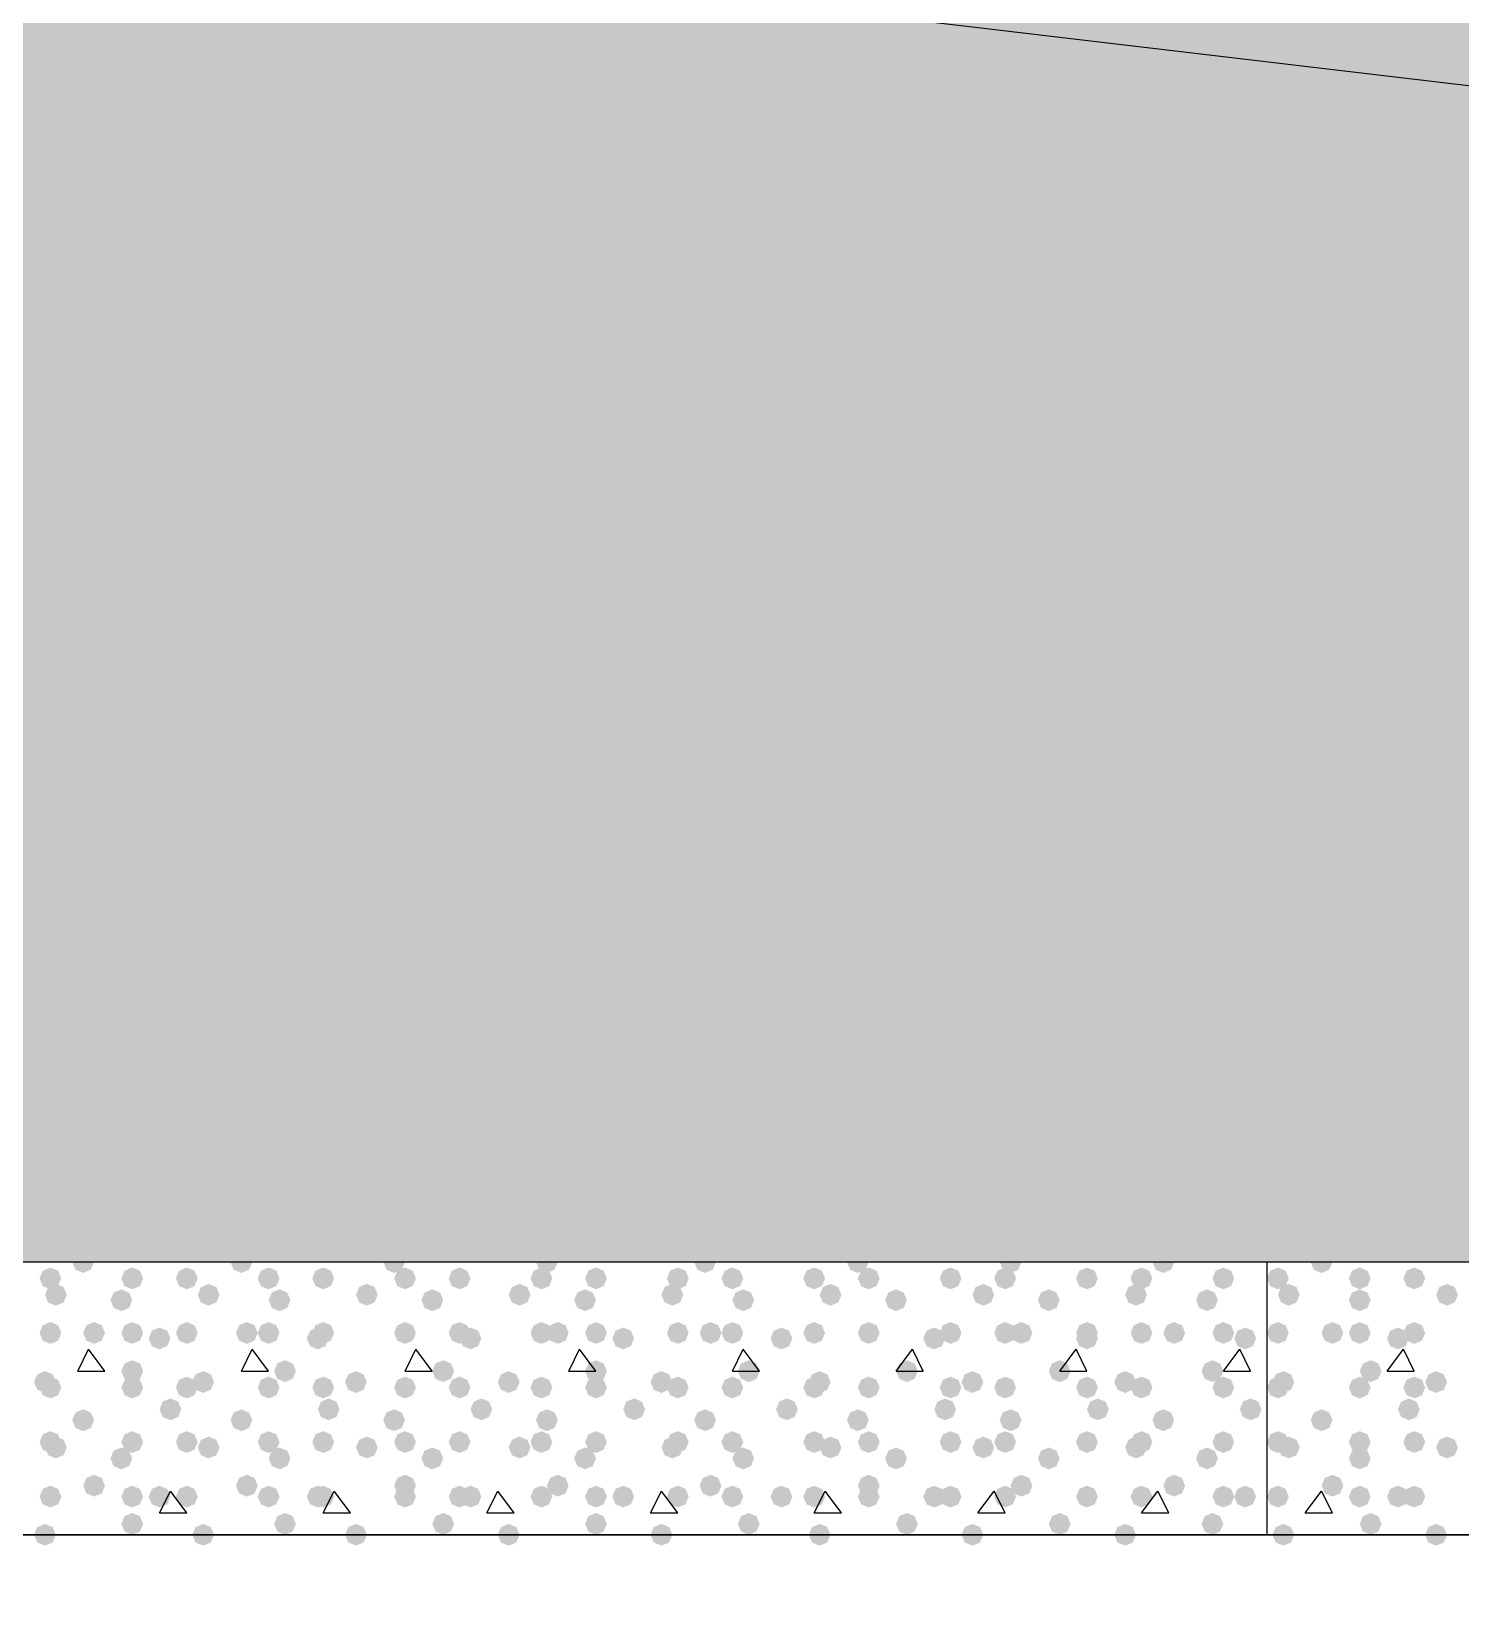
# Model space of a CAD drawing. Header units: millimetres. Extents: x 0 to 420, y 0 to 297.
# Drawn here: x 297.46 to 308.55, y 182.94 to 195.1 of the extents above; entities that cross this region are included whole.
import ezdxf

# ---------------------------------------------------------------- set-up
doc = ezdxf.new("R2010")
doc.units = ezdxf.units.MM
doc.layers.get('0').update_dxf_attribs({"linetype": 'CONTINUOUS'})

msp = doc.modelspace()

# ---------------------------------------------------------------- hatches: boundary and pattern name
at = {"true_color": 0x000008}
h = msp.add_hatch(color=0, dxfattribs=at)
h.paths.add_polyline_path([(385.826, 204.639333), (224.409, 204.639333), (385.826, 185.547)], flags=0)
h.paths.add_polyline_path([(224.409, 204.639333), (385.826, 185.547), (224.409, 185.547)], flags=0)
for points in [[(297.942, 185.547), (297.917129, 185.487204), (297.857333, 185.462333), (297.797537, 185.487204), (297.772667, 185.547), (297.797537, 185.606796), (297.857333, 185.631667), (297.917129, 185.606796)], [(299.169667, 185.547), (299.144796, 185.487204), (299.085, 185.462333), (299.025204, 185.487204), (299.000333, 185.547), (299.025204, 185.606796), (299.085, 185.631667), (299.144796, 185.606796)], [(300.355, 185.547), (300.330129, 185.487204), (300.270333, 185.462333), (300.210537, 185.487204), (300.185667, 185.547), (300.210537, 185.606796), (300.270333, 185.631667), (300.330129, 185.606796)], [(301.540333, 185.547), (301.515463, 185.487204), (301.455667, 185.462333), (301.395871, 185.487204), (301.371, 185.547), (301.395871, 185.606796), (301.455667, 185.631667), (301.515462, 185.606796)], [(302.768, 185.547), (302.743129, 185.487204), (302.683333, 185.462333), (302.623538, 185.487204), (302.598667, 185.547), (302.623537, 185.606796), (302.683333, 185.631667), (302.743129, 185.606796)], [(303.953333, 185.547), (303.928463, 185.487204), (303.868667, 185.462333), (303.808871, 185.487204), (303.784, 185.547), (303.808871, 185.606796), (303.868667, 185.631667), (303.928462, 185.606796)], [(305.138667, 185.547), (305.113796, 185.487204), (305.054, 185.462333), (304.994204, 185.487204), (304.969333, 185.547), (304.994204, 185.606796), (305.054, 185.631667), (305.113796, 185.606796)], [(306.324, 185.547), (306.299129, 185.487204), (306.239333, 185.462333), (306.179537, 185.487204), (306.154667, 185.547), (306.179537, 185.606796), (306.239333, 185.631667), (306.299129, 185.606796)], [(297.688, 185.42), (297.663129, 185.360204), (297.603333, 185.335333), (297.543537, 185.360204), (297.518667, 185.42), (297.543537, 185.479796), (297.603333, 185.504667), (297.663129, 185.479796)], [(298.323, 185.42), (298.298129, 185.360204), (298.238333, 185.335333), (298.178538, 185.360204), (298.153667, 185.42), (298.178537, 185.479796), (298.238333, 185.504667), (298.298129, 185.479796)], [(298.746333, 185.42), (298.721462, 185.360204), (298.661667, 185.335333), (298.601871, 185.360204), (298.577, 185.42), (298.601871, 185.479796), (298.661667, 185.504667), (298.721462, 185.479796)], [(299.381333, 185.42), (299.356462, 185.360204), (299.296667, 185.335333), (299.236871, 185.360204), (299.212, 185.42), (299.236871, 185.479796), (299.296667, 185.504667), (299.356462, 185.479796)], [(299.804667, 185.42), (299.779796, 185.360204), (299.72, 185.335333), (299.660204, 185.360204), (299.635333, 185.42), (299.660204, 185.479796), (299.72, 185.504667), (299.779796, 185.479796)], [(300.439667, 185.42), (300.414796, 185.360204), (300.355, 185.335333), (300.295204, 185.360204), (300.270333, 185.42), (300.295204, 185.479796), (300.355, 185.504667), (300.414796, 185.479796)], [(300.863, 185.42), (300.838129, 185.360204), (300.778333, 185.335333), (300.718538, 185.360204), (300.693667, 185.42), (300.718537, 185.479796), (300.778333, 185.504667), (300.838129, 185.479796)], [(301.498, 185.42), (301.473129, 185.360204), (301.413333, 185.335333), (301.353538, 185.360204), (301.328667, 185.42), (301.353537, 185.479796), (301.413333, 185.504667), (301.473129, 185.479796)], [(301.921333, 185.42), (301.896462, 185.360204), (301.836667, 185.335333), (301.776871, 185.360204), (301.752, 185.42), (301.776871, 185.479796), (301.836667, 185.504667), (301.896462, 185.479796)], [(302.556333, 185.42), (302.531462, 185.360204), (302.471667, 185.335333), (302.411871, 185.360204), (302.387, 185.42), (302.411871, 185.479796), (302.471667, 185.504667), (302.531462, 185.479796)], [(302.979667, 185.42), (302.954796, 185.360204), (302.895, 185.335333), (302.835204, 185.360204), (302.810333, 185.42), (302.835204, 185.479796), (302.895, 185.504667), (302.954796, 185.479796)], [(303.614667, 185.42), (303.589796, 185.360204), (303.53, 185.335333), (303.470204, 185.360204), (303.445333, 185.42), (303.470204, 185.479796), (303.53, 185.504667), (303.589796, 185.479796)], [(304.038, 185.42), (304.013129, 185.360204), (303.953333, 185.335333), (303.893537, 185.360204), (303.868667, 185.42), (303.893537, 185.479796), (303.953333, 185.504667), (304.013129, 185.479796)], [(304.673, 185.42), (304.648129, 185.360204), (304.588333, 185.335333), (304.528537, 185.360204), (304.503667, 185.42), (304.528537, 185.479796), (304.588333, 185.504667), (304.648129, 185.479796)], [(305.096333, 185.42), (305.071462, 185.360204), (305.011667, 185.335333), (304.951871, 185.360204), (304.927, 185.42), (304.951871, 185.479796), (305.011667, 185.504667), (305.071462, 185.479796)], [(305.731333, 185.42), (305.706462, 185.360204), (305.646667, 185.335333), (305.586871, 185.360204), (305.562, 185.42), (305.586871, 185.479796), (305.646667, 185.504667), (305.706462, 185.479796)], [(306.154667, 185.42), (306.129796, 185.360204), (306.07, 185.335333), (306.010204, 185.360204), (305.985333, 185.42), (306.010204, 185.479796), (306.07, 185.504667), (306.129796, 185.479796)], [(306.789667, 185.42), (306.764796, 185.360204), (306.705, 185.335333), (306.645204, 185.360204), (306.620333, 185.42), (306.645204, 185.479796), (306.705, 185.504667), (306.764796, 185.479796)], [(297.730333, 185.293), (297.705462, 185.233204), (297.645667, 185.208333), (297.585871, 185.233204), (297.561, 185.293), (297.585871, 185.352796), (297.645667, 185.377667), (297.705462, 185.352796)], [(298.238333, 185.250667), (298.213462, 185.190871), (298.153667, 185.166), (298.093871, 185.190871), (298.069, 185.250667), (298.093871, 185.310462), (298.153667, 185.335333), (298.213462, 185.310463)], [(298.915667, 185.293), (298.890796, 185.233204), (298.831, 185.208333), (298.771204, 185.233204), (298.746333, 185.293), (298.771204, 185.352796), (298.831, 185.377667), (298.890796, 185.352796)], [(299.466, 185.250667), (299.441129, 185.190871), (299.381333, 185.166), (299.321537, 185.190871), (299.296667, 185.250667), (299.321537, 185.310462), (299.381333, 185.335333), (299.441129, 185.310463)], [(300.143333, 185.293), (300.118462, 185.233204), (300.058667, 185.208333), (299.998871, 185.233204), (299.974, 185.293), (299.998871, 185.352796), (300.058667, 185.377667), (300.118462, 185.352796)], [(300.651333, 185.250667), (300.626463, 185.190871), (300.566667, 185.166), (300.506871, 185.190871), (300.482, 185.250667), (300.506871, 185.310462), (300.566667, 185.335333), (300.626462, 185.310463)], [(301.328667, 185.293), (301.303796, 185.233204), (301.244, 185.208333), (301.184204, 185.233204), (301.159333, 185.293), (301.184204, 185.352796), (301.244, 185.377667), (301.303796, 185.352796)], [(301.836667, 185.250667), (301.811796, 185.190871), (301.752, 185.166), (301.692204, 185.190871), (301.667333, 185.250667), (301.692204, 185.310462), (301.752, 185.335333), (301.811796, 185.310463)], [(302.514, 185.293), (302.489129, 185.233204), (302.429333, 185.208333), (302.369537, 185.233204), (302.344667, 185.293), (302.369537, 185.352796), (302.429333, 185.377667), (302.489129, 185.352796)], [(303.064333, 185.250667), (303.039462, 185.190871), (302.979667, 185.166), (302.919871, 185.190871), (302.895, 185.250667), (302.919871, 185.310462), (302.979667, 185.335333), (303.039462, 185.310463)], [(303.741667, 185.293), (303.716796, 185.233204), (303.657, 185.208333), (303.597204, 185.233204), (303.572333, 185.293), (303.597204, 185.352796), (303.657, 185.377667), (303.716796, 185.352796)], [(304.249667, 185.250667), (304.224796, 185.190871), (304.165, 185.166), (304.105204, 185.190871), (304.080333, 185.250667), (304.105204, 185.310462), (304.165, 185.335333), (304.224796, 185.310463)], [(304.927, 185.293), (304.902129, 185.233204), (304.842333, 185.208333), (304.782537, 185.233204), (304.757667, 185.293), (304.782537, 185.352796), (304.842333, 185.377667), (304.902129, 185.352796)], [(305.435, 185.250667), (305.410129, 185.190871), (305.350333, 185.166), (305.290538, 185.190871), (305.265667, 185.250667), (305.290537, 185.310462), (305.350333, 185.335333), (305.410129, 185.310463)], [(306.112333, 185.293), (306.087462, 185.233204), (306.027667, 185.208333), (305.967871, 185.233204), (305.943, 185.293), (305.967871, 185.352796), (306.027667, 185.377667), (306.087462, 185.352796)], [(306.662667, 185.250667), (306.637796, 185.190871), (306.578, 185.166), (306.518204, 185.190871), (306.493333, 185.250667), (306.518204, 185.310462), (306.578, 185.335333), (306.637796, 185.310463)], [(297.688, 184.996667), (297.663129, 184.936871), (297.603333, 184.912), (297.543537, 184.936871), (297.518667, 184.996667), (297.543537, 185.056462), (297.603333, 185.081333), (297.663129, 185.056463)], [(298.026667, 184.996667), (298.001796, 184.936871), (297.942, 184.912), (297.882204, 184.936871), (297.857333, 184.996667), (297.882204, 185.056462), (297.942, 185.081333), (298.001796, 185.056463)], [(298.323, 184.996667), (298.298129, 184.936871), (298.238333, 184.912), (298.178538, 184.936871), (298.153667, 184.996667), (298.178537, 185.056462), (298.238333, 185.081333), (298.298129, 185.056463)], [(298.534667, 184.954333), (298.509796, 184.894537), (298.45, 184.869667), (298.390204, 184.894537), (298.365333, 184.954333), (298.390204, 185.014129), (298.45, 185.039), (298.509796, 185.014129)], [(298.746333, 184.996667), (298.721462, 184.936871), (298.661667, 184.912), (298.601871, 184.936871), (298.577, 184.996667), (298.601871, 185.056462), (298.661667, 185.081333), (298.721462, 185.056463)], [(299.212, 184.996667), (299.187129, 184.936871), (299.127333, 184.912), (299.067538, 184.936871), (299.042667, 184.996667), (299.067537, 185.056462), (299.127333, 185.081333), (299.187129, 185.056463)], [(299.381333, 184.996667), (299.356462, 184.936871), (299.296667, 184.912), (299.236871, 184.936871), (299.212, 184.996667), (299.236871, 185.056462), (299.296667, 185.081333), (299.356462, 185.056463)], [(299.762333, 184.954333), (299.737462, 184.894537), (299.677667, 184.869667), (299.617871, 184.894537), (299.593, 184.954333), (299.617871, 185.014129), (299.677667, 185.039), (299.737462, 185.014129)], [(299.804667, 184.996667), (299.779796, 184.936871), (299.72, 184.912), (299.660204, 184.936871), (299.635333, 184.996667), (299.660204, 185.056462), (299.72, 185.081333), (299.779796, 185.056463)], [(300.439667, 184.996667), (300.414796, 184.936871), (300.355, 184.912), (300.295204, 184.936871), (300.270333, 184.996667), (300.295204, 185.056462), (300.355, 185.081333), (300.414796, 185.056463)], [(300.439667, 184.996667), (300.414796, 184.936871), (300.355, 184.912), (300.295204, 184.936871), (300.270333, 184.996667), (300.295204, 185.056462), (300.355, 185.081333), (300.414796, 185.056463)], [(300.863, 184.996667), (300.838129, 184.936871), (300.778333, 184.912), (300.718538, 184.936871), (300.693667, 184.996667), (300.718537, 185.056462), (300.778333, 185.081333), (300.838129, 185.056463)], [(300.947667, 184.954333), (300.922796, 184.894537), (300.863, 184.869667), (300.803204, 184.894537), (300.778333, 184.954333), (300.803204, 185.014129), (300.863, 185.039), (300.922796, 185.014129)], [(301.498, 184.996667), (301.473129, 184.936871), (301.413333, 184.912), (301.353538, 184.936871), (301.328667, 184.996667), (301.353537, 185.056462), (301.413333, 185.081333), (301.473129, 185.056463)], [(301.625, 184.996667), (301.600129, 184.936871), (301.540333, 184.912), (301.480537, 184.936871), (301.455667, 184.996667), (301.480537, 185.056462), (301.540333, 185.081333), (301.600129, 185.056463)], [(301.921333, 184.996667), (301.896462, 184.936871), (301.836667, 184.912), (301.776871, 184.936871), (301.752, 184.996667), (301.776871, 185.056462), (301.836667, 185.081333), (301.896462, 185.056463)], [(302.133, 184.954333), (302.108129, 184.894537), (302.048333, 184.869667), (301.988538, 184.894537), (301.963667, 184.954333), (301.988537, 185.014129), (302.048333, 185.039), (302.108129, 185.014129)], [(302.556333, 184.996667), (302.531462, 184.936871), (302.471667, 184.912), (302.411871, 184.936871), (302.387, 184.996667), (302.411871, 185.056462), (302.471667, 185.081333), (302.531462, 185.056463)], [(302.810333, 184.996667), (302.785462, 184.936871), (302.725667, 184.912), (302.665871, 184.936871), (302.641, 184.996667), (302.665871, 185.056462), (302.725667, 185.081333), (302.785462, 185.056463)], [(302.979667, 184.996667), (302.954796, 184.936871), (302.895, 184.912), (302.835204, 184.936871), (302.810333, 184.996667), (302.835204, 185.056462), (302.895, 185.081333), (302.954796, 185.056463)], [(303.360667, 184.954333), (303.335796, 184.894537), (303.276, 184.869667), (303.216204, 184.894537), (303.191333, 184.954333), (303.216204, 185.014129), (303.276, 185.039), (303.335796, 185.014129)], [(303.614667, 184.996667), (303.589796, 184.936871), (303.53, 184.912), (303.470204, 184.936871), (303.445333, 184.996667), (303.470204, 185.056462), (303.53, 185.081333), (303.589796, 185.056463)], [(304.038, 184.996667), (304.013129, 184.936871), (303.953333, 184.912), (303.893537, 184.936871), (303.868667, 184.996667), (303.893537, 185.056462), (303.953333, 185.081333), (304.013129, 185.056463)], [(304.038, 184.996667), (304.013129, 184.936871), (303.953333, 184.912), (303.893537, 184.936871), (303.868667, 184.996667), (303.893537, 185.056462), (303.953333, 185.081333), (304.013129, 185.056463)], [(304.546, 184.954333), (304.521129, 184.894537), (304.461333, 184.869667), (304.401538, 184.894537), (304.376667, 184.954333), (304.401537, 185.014129), (304.461333, 185.039), (304.521129, 185.014129)], [(304.673, 184.996667), (304.648129, 184.936871), (304.588333, 184.912), (304.528537, 184.936871), (304.503667, 184.996667), (304.528537, 185.056462), (304.588333, 185.081333), (304.648129, 185.056463)], [(305.096333, 184.996667), (305.071462, 184.936871), (305.011667, 184.912), (304.951871, 184.936871), (304.927, 184.996667), (304.951871, 185.056462), (305.011667, 185.081333), (305.071462, 185.056463)], [(305.223333, 184.996667), (305.198463, 184.936871), (305.138667, 184.912), (305.078871, 184.936871), (305.054, 184.996667), (305.078871, 185.056462), (305.138667, 185.081333), (305.198462, 185.056463)], [(305.731333, 184.996667), (305.706462, 184.936871), (305.646667, 184.912), (305.586871, 184.936871), (305.562, 184.996667), (305.586871, 185.056462), (305.646667, 185.081333), (305.706462, 185.056463)], [(305.731333, 184.954333), (305.706462, 184.894537), (305.646667, 184.869667), (305.586871, 184.894537), (305.562, 184.954333), (305.586871, 185.014129), (305.646667, 185.039), (305.706462, 185.014129)], [(306.154667, 184.996667), (306.129796, 184.936871), (306.07, 184.912), (306.010204, 184.936871), (305.985333, 184.996667), (306.010204, 185.056462), (306.07, 185.081333), (306.129796, 185.056463)], [(306.408667, 184.996667), (306.383796, 184.936871), (306.324, 184.912), (306.264204, 184.936871), (306.239333, 184.996667), (306.264204, 185.056462), (306.324, 185.081333), (306.383796, 185.056463)], [(306.789667, 184.996667), (306.764796, 184.936871), (306.705, 184.912), (306.645204, 184.936871), (306.620333, 184.996667), (306.645204, 185.056462), (306.705, 185.081333), (306.764796, 185.056463)], [(306.959, 184.954333), (306.934129, 184.894537), (306.874333, 184.869667), (306.814537, 184.894537), (306.789667, 184.954333), (306.814537, 185.014129), (306.874333, 185.039), (306.934129, 185.014129)], [(298.323, 184.700333), (298.298129, 184.640537), (298.238333, 184.615667), (298.178538, 184.640537), (298.153667, 184.700333), (298.178537, 184.760129), (298.238333, 184.785), (298.298129, 184.760129)], [(299.508333, 184.700333), (299.483462, 184.640537), (299.423667, 184.615667), (299.363871, 184.640537), (299.339, 184.700333), (299.363871, 184.760129), (299.423667, 184.785), (299.483462, 184.760129)], [(300.736, 184.700333), (300.711129, 184.640537), (300.651333, 184.615667), (300.591537, 184.640537), (300.566667, 184.700333), (300.591537, 184.760129), (300.651333, 184.785), (300.711129, 184.760129)], [(301.921333, 184.700333), (301.896462, 184.640537), (301.836667, 184.615667), (301.776871, 184.640537), (301.752, 184.700333), (301.776871, 184.760129), (301.836667, 184.785), (301.896462, 184.760129)], [(303.106667, 184.700333), (303.081796, 184.640537), (303.022, 184.615667), (302.962204, 184.640537), (302.937333, 184.700333), (302.962204, 184.760129), (303.022, 184.785), (303.081796, 184.760129)], [(304.334333, 184.700333), (304.309463, 184.640537), (304.249667, 184.615667), (304.189871, 184.640537), (304.165, 184.700333), (304.189871, 184.760129), (304.249667, 184.785), (304.309462, 184.760129)], [(305.519667, 184.700333), (305.494796, 184.640537), (305.435, 184.615667), (305.375204, 184.640537), (305.350333, 184.700333), (305.375204, 184.760129), (305.435, 184.785), (305.494796, 184.760129)], [(306.705, 184.700333), (306.680129, 184.640537), (306.620333, 184.615667), (306.560538, 184.640537), (306.535667, 184.700333), (306.560537, 184.760129), (306.620333, 184.785), (306.680129, 184.760129)], [(297.645667, 184.615667), (297.620796, 184.555871), (297.561, 184.531), (297.501204, 184.555871), (297.476333, 184.615667), (297.501204, 184.675462), (297.561, 184.700333), (297.620796, 184.675463)], [(297.688, 184.573333), (297.663129, 184.513537), (297.603333, 184.488667), (297.543537, 184.513537), (297.518667, 184.573333), (297.543537, 184.633129), (297.603333, 184.658), (297.663129, 184.633129)], [(298.323, 184.573333), (298.298129, 184.513537), (298.238333, 184.488667), (298.178538, 184.513537), (298.153667, 184.573333), (298.178537, 184.633129), (298.238333, 184.658), (298.298129, 184.633129)], [(298.746333, 184.573333), (298.721462, 184.513537), (298.661667, 184.488667), (298.601871, 184.513537), (298.577, 184.573333), (298.601871, 184.633129), (298.661667, 184.658), (298.721462, 184.633129)], [(298.873333, 184.615667), (298.848462, 184.555871), (298.788667, 184.531), (298.728871, 184.555871), (298.704, 184.615667), (298.728871, 184.675462), (298.788667, 184.700333), (298.848462, 184.675463)], [(299.381333, 184.573333), (299.356462, 184.513537), (299.296667, 184.488667), (299.236871, 184.513537), (299.212, 184.573333), (299.236871, 184.633129), (299.296667, 184.658), (299.356462, 184.633129)], [(299.804667, 184.573333), (299.779796, 184.513537), (299.72, 184.488667), (299.660204, 184.513537), (299.635333, 184.573333), (299.660204, 184.633129), (299.72, 184.658), (299.779796, 184.633129)], [(300.058667, 184.615667), (300.033796, 184.555871), (299.974, 184.531), (299.914204, 184.555871), (299.889333, 184.615667), (299.914204, 184.675462), (299.974, 184.700333), (300.033796, 184.675463)], [(300.439667, 184.573333), (300.414796, 184.513537), (300.355, 184.488667), (300.295204, 184.513537), (300.270333, 184.573333), (300.295204, 184.633129), (300.355, 184.658), (300.414796, 184.633129)], [(300.863, 184.573333), (300.838129, 184.513537), (300.778333, 184.488667), (300.718538, 184.513537), (300.693667, 184.573333), (300.718537, 184.633129), (300.778333, 184.658), (300.838129, 184.633129)], [(301.244, 184.615667), (301.219129, 184.555871), (301.159333, 184.531), (301.099538, 184.555871), (301.074667, 184.615667), (301.099537, 184.675462), (301.159333, 184.700333), (301.219129, 184.675463)], [(301.498, 184.573333), (301.473129, 184.513537), (301.413333, 184.488667), (301.353538, 184.513537), (301.328667, 184.573333), (301.353537, 184.633129), (301.413333, 184.658), (301.473129, 184.633129)], [(301.921333, 184.573333), (301.896462, 184.513537), (301.836667, 184.488667), (301.776871, 184.513537), (301.752, 184.573333), (301.776871, 184.633129), (301.836667, 184.658), (301.896462, 184.633129)], [(302.429333, 184.615667), (302.404462, 184.555871), (302.344667, 184.531), (302.284871, 184.555871), (302.26, 184.615667), (302.284871, 184.675462), (302.344667, 184.700333), (302.404462, 184.675463)], [(302.556333, 184.573333), (302.531462, 184.513537), (302.471667, 184.488667), (302.411871, 184.513537), (302.387, 184.573333), (302.411871, 184.633129), (302.471667, 184.658), (302.531462, 184.633129)], [(302.979667, 184.573333), (302.954796, 184.513537), (302.895, 184.488667), (302.835204, 184.513537), (302.810333, 184.573333), (302.835204, 184.633129), (302.895, 184.658), (302.954796, 184.633129)], [(303.614667, 184.573333), (303.589796, 184.513537), (303.53, 184.488667), (303.470204, 184.513537), (303.445333, 184.573333), (303.470204, 184.633129), (303.53, 184.658), (303.589796, 184.633129)], [(303.657, 184.615667), (303.632129, 184.555871), (303.572333, 184.531), (303.512538, 184.555871), (303.487667, 184.615667), (303.512537, 184.675462), (303.572333, 184.700333), (303.632129, 184.675463)], [(304.038, 184.573333), (304.013129, 184.513537), (303.953333, 184.488667), (303.893537, 184.513537), (303.868667, 184.573333), (303.893537, 184.633129), (303.953333, 184.658), (304.013129, 184.633129)], [(304.673, 184.573333), (304.648129, 184.513537), (304.588333, 184.488667), (304.528537, 184.513537), (304.503667, 184.573333), (304.528537, 184.633129), (304.588333, 184.658), (304.648129, 184.633129)], [(304.842333, 184.615667), (304.817462, 184.555871), (304.757667, 184.531), (304.697871, 184.555871), (304.673, 184.615667), (304.697871, 184.675462), (304.757667, 184.700333), (304.817462, 184.675463)], [(305.096333, 184.573333), (305.071462, 184.513537), (305.011667, 184.488667), (304.951871, 184.513537), (304.927, 184.573333), (304.951871, 184.633129), (305.011667, 184.658), (305.071462, 184.633129)], [(305.731333, 184.573333), (305.706462, 184.513537), (305.646667, 184.488667), (305.586871, 184.513537), (305.562, 184.573333), (305.586871, 184.633129), (305.646667, 184.658), (305.706462, 184.633129)], [(306.027667, 184.615667), (306.002796, 184.555871), (305.943, 184.531), (305.883204, 184.555871), (305.858333, 184.615667), (305.883204, 184.675462), (305.943, 184.700333), (306.002796, 184.675463)], [(306.154667, 184.573333), (306.129796, 184.513537), (306.07, 184.488667), (306.010204, 184.513537), (305.985333, 184.573333), (306.010204, 184.633129), (306.07, 184.658), (306.129796, 184.633129)], [(306.789667, 184.573333), (306.764796, 184.513537), (306.705, 184.488667), (306.645204, 184.513537), (306.620333, 184.573333), (306.645204, 184.633129), (306.705, 184.658), (306.764796, 184.633129)], [(298.619333, 184.404), (298.594462, 184.344204), (298.534667, 184.319333), (298.474871, 184.344204), (298.45, 184.404), (298.474871, 184.463796), (298.534667, 184.488667), (298.594462, 184.463796)], [(299.847, 184.404), (299.822129, 184.344204), (299.762333, 184.319333), (299.702538, 184.344204), (299.677667, 184.404), (299.702537, 184.463796), (299.762333, 184.488667), (299.822129, 184.463796)], [(301.032333, 184.404), (301.007462, 184.344204), (300.947667, 184.319333), (300.887871, 184.344204), (300.863, 184.404), (300.887871, 184.463796), (300.947667, 184.488667), (301.007462, 184.463796)], [(302.217667, 184.404), (302.192796, 184.344204), (302.133, 184.319333), (302.073204, 184.344204), (302.048333, 184.404), (302.073204, 184.463796), (302.133, 184.488667), (302.192796, 184.463796)], [(303.403, 184.404), (303.378129, 184.344204), (303.318333, 184.319333), (303.258537, 184.344204), (303.233667, 184.404), (303.258537, 184.463796), (303.318333, 184.488667), (303.378129, 184.463796)], [(304.630667, 184.404), (304.605796, 184.344204), (304.546, 184.319333), (304.486204, 184.344204), (304.461333, 184.404), (304.486204, 184.463796), (304.546, 184.488667), (304.605796, 184.463796)], [(305.816, 184.404), (305.791129, 184.344204), (305.731333, 184.319333), (305.671538, 184.344204), (305.646667, 184.404), (305.671537, 184.463796), (305.731333, 184.488667), (305.791129, 184.463796)], [(307.001333, 184.404), (306.976462, 184.344204), (306.916667, 184.319333), (306.856871, 184.344204), (306.832, 184.404), (306.856871, 184.463796), (306.916667, 184.488667), (306.976462, 184.463796)], [(297.942, 184.319333), (297.917129, 184.259537), (297.857333, 184.234667), (297.797537, 184.259537), (297.772667, 184.319333), (297.797537, 184.379129), (297.857333, 184.404), (297.917129, 184.379129)], [(299.169667, 184.319333), (299.144796, 184.259537), (299.085, 184.234667), (299.025204, 184.259537), (299.000333, 184.319333), (299.025204, 184.379129), (299.085, 184.404), (299.144796, 184.379129)], [(300.355, 184.319333), (300.330129, 184.259537), (300.270333, 184.234667), (300.210537, 184.259537), (300.185667, 184.319333), (300.210537, 184.379129), (300.270333, 184.404), (300.330129, 184.379129)], [(301.540333, 184.319333), (301.515463, 184.259537), (301.455667, 184.234667), (301.395871, 184.259537), (301.371, 184.319333), (301.395871, 184.379129), (301.455667, 184.404), (301.515462, 184.379129)], [(302.768, 184.319333), (302.743129, 184.259537), (302.683333, 184.234667), (302.623538, 184.259537), (302.598667, 184.319333), (302.623537, 184.379129), (302.683333, 184.404), (302.743129, 184.379129)], [(303.953333, 184.319333), (303.928463, 184.259537), (303.868667, 184.234667), (303.808871, 184.259537), (303.784, 184.319333), (303.808871, 184.379129), (303.868667, 184.404), (303.928462, 184.379129)], [(305.138667, 184.319333), (305.113796, 184.259537), (305.054, 184.234667), (304.994204, 184.259537), (304.969333, 184.319333), (304.994204, 184.379129), (305.054, 184.404), (305.113796, 184.379129)], [(306.324, 184.319333), (306.299129, 184.259537), (306.239333, 184.234667), (306.179537, 184.259537), (306.154667, 184.319333), (306.179537, 184.379129), (306.239333, 184.404), (306.299129, 184.379129)], [(297.688, 184.15), (297.663129, 184.090204), (297.603333, 184.065333), (297.543537, 184.090204), (297.518667, 184.15), (297.543537, 184.209796), (297.603333, 184.234667), (297.663129, 184.209796)], [(297.730333, 184.107667), (297.705462, 184.047871), (297.645667, 184.023), (297.585871, 184.047871), (297.561, 184.107667), (297.585871, 184.167462), (297.645667, 184.192333), (297.705462, 184.167463)], [(298.323, 184.15), (298.298129, 184.090204), (298.238333, 184.065333), (298.178538, 184.090204), (298.153667, 184.15), (298.178537, 184.209796), (298.238333, 184.234667), (298.298129, 184.209796)], [(298.746333, 184.15), (298.721462, 184.090204), (298.661667, 184.065333), (298.601871, 184.090204), (298.577, 184.15), (298.601871, 184.209796), (298.661667, 184.234667), (298.721462, 184.209796)], [(298.915667, 184.107667), (298.890796, 184.047871), (298.831, 184.023), (298.771204, 184.047871), (298.746333, 184.107667), (298.771204, 184.167462), (298.831, 184.192333), (298.890796, 184.167463)], [(299.381333, 184.15), (299.356462, 184.090204), (299.296667, 184.065333), (299.236871, 184.090204), (299.212, 184.15), (299.236871, 184.209796), (299.296667, 184.234667), (299.356462, 184.209796)], [(299.804667, 184.15), (299.779796, 184.090204), (299.72, 184.065333), (299.660204, 184.090204), (299.635333, 184.15), (299.660204, 184.209796), (299.72, 184.234667), (299.779796, 184.209796)], [(300.143333, 184.107667), (300.118462, 184.047871), (300.058667, 184.023), (299.998871, 184.047871), (299.974, 184.107667), (299.998871, 184.167462), (300.058667, 184.192333), (300.118462, 184.167463)], [(300.439667, 184.15), (300.414796, 184.090204), (300.355, 184.065333), (300.295204, 184.090204), (300.270333, 184.15), (300.295204, 184.209796), (300.355, 184.234667), (300.414796, 184.209796)], [(300.863, 184.15), (300.838129, 184.090204), (300.778333, 184.065333), (300.718538, 184.090204), (300.693667, 184.15), (300.718537, 184.209796), (300.778333, 184.234667), (300.838129, 184.209796)], [(301.328667, 184.107667), (301.303796, 184.047871), (301.244, 184.023), (301.184204, 184.047871), (301.159333, 184.107667), (301.184204, 184.167462), (301.244, 184.192333), (301.303796, 184.167463)], [(301.498, 184.15), (301.473129, 184.090204), (301.413333, 184.065333), (301.353538, 184.090204), (301.328667, 184.15), (301.353537, 184.209796), (301.413333, 184.234667), (301.473129, 184.209796)], [(301.921333, 184.15), (301.896462, 184.090204), (301.836667, 184.065333), (301.776871, 184.090204), (301.752, 184.15), (301.776871, 184.209796), (301.836667, 184.234667), (301.896462, 184.209796)], [(302.514, 184.107667), (302.489129, 184.047871), (302.429333, 184.023), (302.369537, 184.047871), (302.344667, 184.107667), (302.369537, 184.167462), (302.429333, 184.192333), (302.489129, 184.167463)], [(302.556333, 184.15), (302.531462, 184.090204), (302.471667, 184.065333), (302.411871, 184.090204), (302.387, 184.15), (302.411871, 184.209796), (302.471667, 184.234667), (302.531462, 184.209796)], [(302.979667, 184.15), (302.954796, 184.090204), (302.895, 184.065333), (302.835204, 184.090204), (302.810333, 184.15), (302.835204, 184.209796), (302.895, 184.234667), (302.954796, 184.209796)], [(303.614667, 184.15), (303.589796, 184.090204), (303.53, 184.065333), (303.470204, 184.090204), (303.445333, 184.15), (303.470204, 184.209796), (303.53, 184.234667), (303.589796, 184.209796)], [(303.741667, 184.107667), (303.716796, 184.047871), (303.657, 184.023), (303.597204, 184.047871), (303.572333, 184.107667), (303.597204, 184.167462), (303.657, 184.192333), (303.716796, 184.167463)], [(304.038, 184.15), (304.013129, 184.090204), (303.953333, 184.065333), (303.893537, 184.090204), (303.868667, 184.15), (303.893537, 184.209796), (303.953333, 184.234667), (304.013129, 184.209796)], [(304.673, 184.15), (304.648129, 184.090204), (304.588333, 184.065333), (304.528537, 184.090204), (304.503667, 184.15), (304.528537, 184.209796), (304.588333, 184.234667), (304.648129, 184.209796)], [(304.927, 184.107667), (304.902129, 184.047871), (304.842333, 184.023), (304.782537, 184.047871), (304.757667, 184.107667), (304.782537, 184.167462), (304.842333, 184.192333), (304.902129, 184.167463)], [(305.096333, 184.15), (305.071462, 184.090204), (305.011667, 184.065333), (304.951871, 184.090204), (304.927, 184.15), (304.951871, 184.209796), (305.011667, 184.234667), (305.071462, 184.209796)], [(305.731333, 184.15), (305.706462, 184.090204), (305.646667, 184.065333), (305.586871, 184.090204), (305.562, 184.15), (305.586871, 184.209796), (305.646667, 184.234667), (305.706462, 184.209796)], [(306.112333, 184.107667), (306.087462, 184.047871), (306.027667, 184.023), (305.967871, 184.047871), (305.943, 184.107667), (305.967871, 184.167462), (306.027667, 184.192333), (306.087462, 184.167463)], [(306.154667, 184.15), (306.129796, 184.090204), (306.07, 184.065333), (306.010204, 184.090204), (305.985333, 184.15), (306.010204, 184.209796), (306.07, 184.234667), (306.129796, 184.209796)], [(306.789667, 184.15), (306.764796, 184.090204), (306.705, 184.065333), (306.645204, 184.090204), (306.620333, 184.15), (306.645204, 184.209796), (306.705, 184.234667), (306.764796, 184.209796)], [(298.238333, 184.023), (298.213462, 183.963204), (298.153667, 183.938333), (298.093871, 183.963204), (298.069, 184.023), (298.093871, 184.082796), (298.153667, 184.107667), (298.213462, 184.082796)], [(299.466, 184.023), (299.441129, 183.963204), (299.381333, 183.938333), (299.321537, 183.963204), (299.296667, 184.023), (299.321537, 184.082796), (299.381333, 184.107667), (299.441129, 184.082796)], [(300.651333, 184.023), (300.626463, 183.963204), (300.566667, 183.938333), (300.506871, 183.963204), (300.482, 184.023), (300.506871, 184.082796), (300.566667, 184.107667), (300.626462, 184.082796)], [(301.836667, 184.023), (301.811796, 183.963204), (301.752, 183.938333), (301.692204, 183.963204), (301.667333, 184.023), (301.692204, 184.082796), (301.752, 184.107667), (301.811796, 184.082796)], [(303.064333, 184.023), (303.039462, 183.963204), (302.979667, 183.938333), (302.919871, 183.963204), (302.895, 184.023), (302.919871, 184.082796), (302.979667, 184.107667), (303.039462, 184.082796)], [(304.249667, 184.023), (304.224796, 183.963204), (304.165, 183.938333), (304.105204, 183.963204), (304.080333, 184.023), (304.105204, 184.082796), (304.165, 184.107667), (304.224796, 184.082796)], [(305.435, 184.023), (305.410129, 183.963204), (305.350333, 183.938333), (305.290538, 183.963204), (305.265667, 184.023), (305.290537, 184.082796), (305.350333, 184.107667), (305.410129, 184.082796)], [(306.662667, 184.023), (306.637796, 183.963204), (306.578, 183.938333), (306.518204, 183.963204), (306.493333, 184.023), (306.518204, 184.082796), (306.578, 184.107667), (306.637796, 184.082796)], [(297.688, 183.726667), (297.663129, 183.666871), (297.603333, 183.642), (297.543537, 183.666871), (297.518667, 183.726667), (297.543537, 183.786462), (297.603333, 183.811333), (297.663129, 183.786463)], [(298.026667, 183.811333), (298.001796, 183.751537), (297.942, 183.726667), (297.882204, 183.751537), (297.857333, 183.811333), (297.882204, 183.871129), (297.942, 183.896), (298.001796, 183.871129)], [(298.323, 183.726667), (298.298129, 183.666871), (298.238333, 183.642), (298.178538, 183.666871), (298.153667, 183.726667), (298.178537, 183.786462), (298.238333, 183.811333), (298.298129, 183.786463)], [(298.534667, 183.726667), (298.509796, 183.666871), (298.45, 183.642), (298.390204, 183.666871), (298.365333, 183.726667), (298.390204, 183.786462), (298.45, 183.811333), (298.509796, 183.786463)], [(298.746333, 183.726667), (298.721462, 183.666871), (298.661667, 183.642), (298.601871, 183.666871), (298.577, 183.726667), (298.601871, 183.786462), (298.661667, 183.811333), (298.721462, 183.786463)], [(299.212, 183.811333), (299.187129, 183.751537), (299.127333, 183.726667), (299.067538, 183.751537), (299.042667, 183.811333), (299.067537, 183.871129), (299.127333, 183.896), (299.187129, 183.871129)], [(299.381333, 183.726667), (299.356462, 183.666871), (299.296667, 183.642), (299.236871, 183.666871), (299.212, 183.726667), (299.236871, 183.786462), (299.296667, 183.811333), (299.356462, 183.786463)], [(299.762333, 183.726667), (299.737462, 183.666871), (299.677667, 183.642), (299.617871, 183.666871), (299.593, 183.726667), (299.617871, 183.786462), (299.677667, 183.811333), (299.737462, 183.786463)], [(299.804667, 183.726667), (299.779796, 183.666871), (299.72, 183.642), (299.660204, 183.666871), (299.635333, 183.726667), (299.660204, 183.786462), (299.72, 183.811333), (299.779796, 183.786463)], [(300.439667, 183.811333), (300.414796, 183.751537), (300.355, 183.726667), (300.295204, 183.751537), (300.270333, 183.811333), (300.295204, 183.871129), (300.355, 183.896), (300.414796, 183.871129)], [(300.439667, 183.726667), (300.414796, 183.666871), (300.355, 183.642), (300.295204, 183.666871), (300.270333, 183.726667), (300.295204, 183.786462), (300.355, 183.811333), (300.414796, 183.786463)], [(300.863, 183.726667), (300.838129, 183.666871), (300.778333, 183.642), (300.718538, 183.666871), (300.693667, 183.726667), (300.718537, 183.786462), (300.778333, 183.811333), (300.838129, 183.786463)], [(300.947667, 183.726667), (300.922796, 183.666871), (300.863, 183.642), (300.803204, 183.666871), (300.778333, 183.726667), (300.803204, 183.786462), (300.863, 183.811333), (300.922796, 183.786463)], [(301.498, 183.726667), (301.473129, 183.666871), (301.413333, 183.642), (301.353538, 183.666871), (301.328667, 183.726667), (301.353537, 183.786462), (301.413333, 183.811333), (301.473129, 183.786463)], [(301.625, 183.811333), (301.600129, 183.751537), (301.540333, 183.726667), (301.480537, 183.751537), (301.455667, 183.811333), (301.480537, 183.871129), (301.540333, 183.896), (301.600129, 183.871129)], [(301.921333, 183.726667), (301.896462, 183.666871), (301.836667, 183.642), (301.776871, 183.666871), (301.752, 183.726667), (301.776871, 183.786462), (301.836667, 183.811333), (301.896462, 183.786463)], [(302.133, 183.726667), (302.108129, 183.666871), (302.048333, 183.642), (301.988538, 183.666871), (301.963667, 183.726667), (301.988537, 183.786462), (302.048333, 183.811333), (302.108129, 183.786463)], [(302.556333, 183.726667), (302.531462, 183.666871), (302.471667, 183.642), (302.411871, 183.666871), (302.387, 183.726667), (302.411871, 183.786462), (302.471667, 183.811333), (302.531462, 183.786463)], [(302.810333, 183.811333), (302.785462, 183.751537), (302.725667, 183.726667), (302.665871, 183.751537), (302.641, 183.811333), (302.665871, 183.871129), (302.725667, 183.896), (302.785462, 183.871129)], [(302.979667, 183.726667), (302.954796, 183.666871), (302.895, 183.642), (302.835204, 183.666871), (302.810333, 183.726667), (302.835204, 183.786462), (302.895, 183.811333), (302.954796, 183.786463)], [(303.360667, 183.726667), (303.335796, 183.666871), (303.276, 183.642), (303.216204, 183.666871), (303.191333, 183.726667), (303.216204, 183.786462), (303.276, 183.811333), (303.335796, 183.786463)], [(303.614667, 183.726667), (303.589796, 183.666871), (303.53, 183.642), (303.470204, 183.666871), (303.445333, 183.726667), (303.470204, 183.786462), (303.53, 183.811333), (303.589796, 183.786463)], [(304.038, 183.811333), (304.013129, 183.751537), (303.953333, 183.726667), (303.893537, 183.751537), (303.868667, 183.811333), (303.893537, 183.871129), (303.953333, 183.896), (304.013129, 183.871129)], [(304.038, 183.726667), (304.013129, 183.666871), (303.953333, 183.642), (303.893537, 183.666871), (303.868667, 183.726667), (303.893537, 183.786462), (303.953333, 183.811333), (304.013129, 183.786463)], [(304.546, 183.726667), (304.521129, 183.666871), (304.461333, 183.642), (304.401538, 183.666871), (304.376667, 183.726667), (304.401537, 183.786462), (304.461333, 183.811333), (304.521129, 183.786463)], [(304.673, 183.726667), (304.648129, 183.666871), (304.588333, 183.642), (304.528537, 183.666871), (304.503667, 183.726667), (304.528537, 183.786462), (304.588333, 183.811333), (304.648129, 183.786463)], [(305.096333, 183.726667), (305.071462, 183.666871), (305.011667, 183.642), (304.951871, 183.666871), (304.927, 183.726667), (304.951871, 183.786462), (305.011667, 183.811333), (305.071462, 183.786463)], [(305.223333, 183.811333), (305.198463, 183.751537), (305.138667, 183.726667), (305.078871, 183.751537), (305.054, 183.811333), (305.078871, 183.871129), (305.138667, 183.896), (305.198462, 183.871129)], [(305.731333, 183.726667), (305.706462, 183.666871), (305.646667, 183.642), (305.586871, 183.666871), (305.562, 183.726667), (305.586871, 183.786462), (305.646667, 183.811333), (305.706462, 183.786463)], [(305.731333, 183.726667), (305.706462, 183.666871), (305.646667, 183.642), (305.586871, 183.666871), (305.562, 183.726667), (305.586871, 183.786462), (305.646667, 183.811333), (305.706462, 183.786463)], [(306.154667, 183.726667), (306.129796, 183.666871), (306.07, 183.642), (306.010204, 183.666871), (305.985333, 183.726667), (306.010204, 183.786462), (306.07, 183.811333), (306.129796, 183.786463)], [(306.408667, 183.811333), (306.383796, 183.751537), (306.324, 183.726667), (306.264204, 183.751537), (306.239333, 183.811333), (306.264204, 183.871129), (306.324, 183.896), (306.383796, 183.871129)], [(306.789667, 183.726667), (306.764796, 183.666871), (306.705, 183.642), (306.645204, 183.666871), (306.620333, 183.726667), (306.645204, 183.786462), (306.705, 183.811333), (306.764796, 183.786463)], [(306.959, 183.726667), (306.934129, 183.666871), (306.874333, 183.642), (306.814537, 183.666871), (306.789667, 183.726667), (306.814537, 183.786462), (306.874333, 183.811333), (306.934129, 183.786463)], [(298.323, 183.515), (298.298129, 183.455204), (298.238333, 183.430333), (298.178538, 183.455204), (298.153667, 183.515), (298.178537, 183.574796), (298.238333, 183.599667), (298.298129, 183.574796)], [(299.508333, 183.515), (299.483462, 183.455204), (299.423667, 183.430333), (299.363871, 183.455204), (299.339, 183.515), (299.363871, 183.574796), (299.423667, 183.599667), (299.483462, 183.574796)], [(300.736, 183.515), (300.711129, 183.455204), (300.651333, 183.430333), (300.591537, 183.455204), (300.566667, 183.515), (300.591537, 183.574796), (300.651333, 183.599667), (300.711129, 183.574796)], [(301.921333, 183.515), (301.896462, 183.455204), (301.836667, 183.430333), (301.776871, 183.455204), (301.752, 183.515), (301.776871, 183.574796), (301.836667, 183.599667), (301.896462, 183.574796)], [(303.106667, 183.515), (303.081796, 183.455204), (303.022, 183.430333), (302.962204, 183.455204), (302.937333, 183.515), (302.962204, 183.574796), (303.022, 183.599667), (303.081796, 183.574796)], [(304.334333, 183.515), (304.309463, 183.455204), (304.249667, 183.430333), (304.189871, 183.455204), (304.165, 183.515), (304.189871, 183.574796), (304.249667, 183.599667), (304.309462, 183.574796)], [(305.519667, 183.515), (305.494796, 183.455204), (305.435, 183.430333), (305.375204, 183.455204), (305.350333, 183.515), (305.375204, 183.574796), (305.435, 183.599667), (305.494796, 183.574796)], [(306.705, 183.515), (306.680129, 183.455204), (306.620333, 183.430333), (306.560538, 183.455204), (306.535667, 183.515), (306.560537, 183.574796), (306.620333, 183.599667), (306.680129, 183.574796)], [(297.645667, 183.430333), (297.620796, 183.370537), (297.561, 183.345667), (297.501204, 183.370537), (297.476333, 183.430333), (297.501204, 183.490129), (297.561, 183.515), (297.620796, 183.490129)], [(298.873333, 183.430333), (298.848462, 183.370537), (298.788667, 183.345667), (298.728871, 183.370537), (298.704, 183.430333), (298.728871, 183.490129), (298.788667, 183.515), (298.848462, 183.490129)], [(300.058667, 183.430333), (300.033796, 183.370537), (299.974, 183.345667), (299.914204, 183.370537), (299.889333, 183.430333), (299.914204, 183.490129), (299.974, 183.515), (300.033796, 183.490129)], [(301.244, 183.430333), (301.219129, 183.370537), (301.159333, 183.345667), (301.099538, 183.370537), (301.074667, 183.430333), (301.099537, 183.490129), (301.159333, 183.515), (301.219129, 183.490129)], [(302.429333, 183.430333), (302.404462, 183.370537), (302.344667, 183.345667), (302.284871, 183.370537), (302.26, 183.430333), (302.284871, 183.490129), (302.344667, 183.515), (302.404462, 183.490129)], [(303.657, 183.430333), (303.632129, 183.370537), (303.572333, 183.345667), (303.512538, 183.370537), (303.487667, 183.430333), (303.512537, 183.490129), (303.572333, 183.515), (303.632129, 183.490129)], [(304.842333, 183.430333), (304.817462, 183.370537), (304.757667, 183.345667), (304.697871, 183.370537), (304.673, 183.430333), (304.697871, 183.490129), (304.757667, 183.515), (304.817462, 183.490129)], [(306.027667, 183.430333), (306.002796, 183.370537), (305.943, 183.345667), (305.883204, 183.370537), (305.858333, 183.430333), (305.883204, 183.490129), (305.943, 183.515), (306.002796, 183.490129)]]:
    msp.add_hatch(color=0, dxfattribs=at).paths.add_polyline_path(points, flags=0)
at = {"true_color": 0x000007}
for points in [[(307.551667, 185.547), (307.526796, 185.487204), (307.467, 185.462333), (307.407204, 185.487204), (307.382333, 185.547), (307.407204, 185.606796), (307.467, 185.631667), (307.526796, 185.606796)], [(307.213, 185.42), (307.188129, 185.360204), (307.128333, 185.335333), (307.068537, 185.360204), (307.043667, 185.42), (307.068537, 185.479796), (307.128333, 185.504667), (307.188129, 185.479796)], [(307.848, 185.42), (307.823129, 185.360204), (307.763333, 185.335333), (307.703538, 185.360204), (307.678667, 185.42), (307.703537, 185.479796), (307.763333, 185.504667), (307.823129, 185.479796)], [(308.271333, 185.42), (308.246463, 185.360204), (308.186667, 185.335333), (308.126871, 185.360204), (308.102, 185.42), (308.126871, 185.479796), (308.186667, 185.504667), (308.246462, 185.479796)], [(307.297667, 185.293), (307.272796, 185.233204), (307.213, 185.208333), (307.153204, 185.233204), (307.128333, 185.293), (307.153204, 185.352796), (307.213, 185.377667), (307.272796, 185.352796)], [(307.848, 185.250667), (307.823129, 185.190871), (307.763333, 185.166), (307.703538, 185.190871), (307.678667, 185.250667), (307.703537, 185.310462), (307.763333, 185.335333), (307.823129, 185.310463)], [(308.525333, 185.293), (308.500463, 185.233204), (308.440667, 185.208333), (308.380871, 185.233204), (308.356, 185.293), (308.380871, 185.352796), (308.440667, 185.377667), (308.500462, 185.352796)], [(307.213, 184.996667), (307.188129, 184.936871), (307.128333, 184.912), (307.068537, 184.936871), (307.043667, 184.996667), (307.068537, 185.056462), (307.128333, 185.081333), (307.188129, 185.056463)], [(307.636333, 184.996667), (307.611463, 184.936871), (307.551667, 184.912), (307.491871, 184.936871), (307.467, 184.996667), (307.491871, 185.056462), (307.551667, 185.081333), (307.611462, 185.056463)], [(307.848, 184.996667), (307.823129, 184.936871), (307.763333, 184.912), (307.703538, 184.936871), (307.678667, 184.996667), (307.703537, 185.056462), (307.763333, 185.081333), (307.823129, 185.056463)], [(308.144333, 184.954333), (308.119462, 184.894537), (308.059667, 184.869667), (307.999871, 184.894537), (307.975, 184.954333), (307.999871, 185.014129), (308.059667, 185.039), (308.119462, 185.014129)], [(308.271333, 184.996667), (308.246463, 184.936871), (308.186667, 184.912), (308.126871, 184.936871), (308.102, 184.996667), (308.126871, 185.056462), (308.186667, 185.081333), (308.246462, 185.056463)], [(307.932667, 184.700333), (307.907796, 184.640537), (307.848, 184.615667), (307.788204, 184.640537), (307.763333, 184.700333), (307.788204, 184.760129), (307.848, 184.785), (307.907796, 184.760129)], [(307.213, 184.573333), (307.188129, 184.513537), (307.128333, 184.488667), (307.068537, 184.513537), (307.043667, 184.573333), (307.068537, 184.633129), (307.128333, 184.658), (307.188129, 184.633129)], [(307.255333, 184.615667), (307.230463, 184.555871), (307.170667, 184.531), (307.110871, 184.555871), (307.086, 184.615667), (307.110871, 184.675462), (307.170667, 184.700333), (307.230462, 184.675463)], [(307.848, 184.573333), (307.823129, 184.513537), (307.763333, 184.488667), (307.703538, 184.513537), (307.678667, 184.573333), (307.703537, 184.633129), (307.763333, 184.658), (307.823129, 184.633129)], [(308.271333, 184.573333), (308.246463, 184.513537), (308.186667, 184.488667), (308.126871, 184.513537), (308.102, 184.573333), (308.126871, 184.633129), (308.186667, 184.658), (308.246462, 184.633129)], [(308.440667, 184.615667), (308.415796, 184.555871), (308.356, 184.531), (308.296204, 184.555871), (308.271333, 184.615667), (308.296204, 184.675462), (308.356, 184.700333), (308.415796, 184.675463)], [(308.229, 184.404), (308.204129, 184.344204), (308.144333, 184.319333), (308.084538, 184.344204), (308.059667, 184.404), (308.084537, 184.463796), (308.144333, 184.488667), (308.204129, 184.463796)], [(307.551667, 184.319333), (307.526796, 184.259537), (307.467, 184.234667), (307.407204, 184.259537), (307.382333, 184.319333), (307.407204, 184.379129), (307.467, 184.404), (307.526796, 184.379129)], [(307.213, 184.15), (307.188129, 184.090204), (307.128333, 184.065333), (307.068537, 184.090204), (307.043667, 184.15), (307.068537, 184.209796), (307.128333, 184.234667), (307.188129, 184.209796)], [(307.297667, 184.107667), (307.272796, 184.047871), (307.213, 184.023), (307.153204, 184.047871), (307.128333, 184.107667), (307.153204, 184.167462), (307.213, 184.192333), (307.272796, 184.167463)], [(307.848, 184.15), (307.823129, 184.090204), (307.763333, 184.065333), (307.703538, 184.090204), (307.678667, 184.15), (307.703537, 184.209796), (307.763333, 184.234667), (307.823129, 184.209796)], [(308.271333, 184.15), (308.246463, 184.090204), (308.186667, 184.065333), (308.126871, 184.090204), (308.102, 184.15), (308.126871, 184.209796), (308.186667, 184.234667), (308.246462, 184.209796)], [(308.525333, 184.107667), (308.500463, 184.047871), (308.440667, 184.023), (308.380871, 184.047871), (308.356, 184.107667), (308.380871, 184.167462), (308.440667, 184.192333), (308.500462, 184.167463)], [(307.848, 184.023), (307.823129, 183.963204), (307.763333, 183.938333), (307.703538, 183.963204), (307.678667, 184.023), (307.703537, 184.082796), (307.763333, 184.107667), (307.823129, 184.082796)], [(307.213, 183.726667), (307.188129, 183.666871), (307.128333, 183.642), (307.068537, 183.666871), (307.043667, 183.726667), (307.068537, 183.786462), (307.128333, 183.811333), (307.188129, 183.786463)], [(307.636333, 183.811333), (307.611463, 183.751537), (307.551667, 183.726667), (307.491871, 183.751537), (307.467, 183.811333), (307.491871, 183.871129), (307.551667, 183.896), (307.611462, 183.871129)], [(307.848, 183.726667), (307.823129, 183.666871), (307.763333, 183.642), (307.703538, 183.666871), (307.678667, 183.726667), (307.703537, 183.786462), (307.763333, 183.811333), (307.823129, 183.786463)], [(308.144333, 183.726667), (308.119462, 183.666871), (308.059667, 183.642), (307.999871, 183.666871), (307.975, 183.726667), (307.999871, 183.786462), (308.059667, 183.811333), (308.119462, 183.786463)], [(308.271333, 183.726667), (308.246463, 183.666871), (308.186667, 183.642), (308.126871, 183.666871), (308.102, 183.726667), (308.126871, 183.786462), (308.186667, 183.811333), (308.246462, 183.786463)], [(307.932667, 183.515), (307.907796, 183.455204), (307.848, 183.430333), (307.788204, 183.455204), (307.763333, 183.515), (307.788204, 183.574796), (307.848, 183.599667), (307.907796, 183.574796)], [(307.255333, 183.430333), (307.230463, 183.370537), (307.170667, 183.345667), (307.110871, 183.370537), (307.086, 183.430333), (307.110871, 183.490129), (307.170667, 183.515), (307.230462, 183.490129)], [(308.440667, 183.430333), (308.415796, 183.370537), (308.356, 183.345667), (308.296204, 183.370537), (308.271333, 183.430333), (308.296204, 183.490129), (308.356, 183.515), (308.415796, 183.490129)]]:
    msp.add_hatch(color=0, dxfattribs=at).paths.add_polyline_path(points, flags=0)

# ---------------------------------------------------------------- linework, layer by layer
at = {"color": 0, "true_color": 0x000007}
for points in [[(38.650333, 185.547), (38.650333, 162.263667), (386.884333, 162.263667), (386.884333, 185.547), (224.409, 185.547), (224.409, 206.756), (201.125667, 206.756), (201.125667, 185.547)], [(38.650333, 185.547), (38.650333, 162.263667), (386.884333, 162.263667), (386.884333, 185.547), (224.409, 185.547), (224.409, 206.756), (201.125667, 206.756), (201.125667, 185.547)], [(307.043667, 185.547), (307.043667, 183.430333), (309.160333, 183.430333), (309.160333, 185.547)]]:
    msp.add_lwpolyline(points, close=True, dxfattribs=at)
at = {"color": 0, "true_color": 0x0000fd}
msp.add_lwpolyline([(40.767, 164.380333), (384.767667, 164.380333), (384.767667, 183.430333), (222.292333, 183.430333), (222.292333, 204.639333), (203.242333, 204.639333), (203.242333, 183.430333), (40.767, 183.430333)], close=True, dxfattribs=at)
at = {"color": 0, "true_color": 0x000008}
for points in [[(385.826, 204.639333), (224.409, 204.639333), (385.826, 185.547)], [(224.409, 204.639333), (385.826, 185.547), (224.409, 185.547)]]:
    msp.add_lwpolyline(points, close=True, dxfattribs=at)
at = {"color": 0, "true_color": 0x000007}
for points in [[(307.043667, 185.547), (287.993667, 185.547)], [(307.975, 184.700333), (308.102, 184.869667)], [(308.186667, 184.700333), (308.102, 184.869667)], [(307.975, 184.700333), (308.186667, 184.700333)], [(307.34, 183.599667), (307.467, 183.769)], [(307.551667, 183.599667), (307.467, 183.769)], [(307.34, 183.599667), (307.551667, 183.599667)], [(287.993667, 183.430333), (307.043667, 183.430333)]]:
    msp.add_lwpolyline(points, dxfattribs=at)
at = {"color": 0, "true_color": 0x000008}
for points in [[(297.815, 184.700333), (297.899667, 184.869667)], [(298.026667, 184.700333), (297.899667, 184.869667)], [(299.085, 184.700333), (299.169667, 184.869667)], [(299.296667, 184.700333), (299.169667, 184.869667)], [(300.355, 184.700333), (300.439667, 184.869667)], [(300.566667, 184.700333), (300.439667, 184.869667)], [(301.625, 184.700333), (301.709667, 184.869667)], [(301.836667, 184.700333), (301.709667, 184.869667)], [(302.895, 184.700333), (302.979667, 184.869667)], [(303.106667, 184.700333), (302.979667, 184.869667)], [(304.165, 184.700333), (304.292, 184.869667)], [(304.376667, 184.700333), (304.292, 184.869667)], [(305.435, 184.700333), (305.562, 184.869667)], [(305.646667, 184.700333), (305.562, 184.869667)], [(306.705, 184.700333), (306.832, 184.869667)], [(306.916667, 184.700333), (306.832, 184.869667)], [(297.815, 184.700333), (298.026667, 184.700333)], [(299.085, 184.700333), (299.296667, 184.700333)], [(300.355, 184.700333), (300.566667, 184.700333)], [(301.625, 184.700333), (301.836667, 184.700333)], [(302.895, 184.700333), (303.106667, 184.700333)], [(304.165, 184.700333), (304.376667, 184.700333)], [(305.435, 184.700333), (305.646667, 184.700333)], [(306.705, 184.700333), (306.916667, 184.700333)], [(298.45, 183.599667), (298.534667, 183.769)], [(298.661667, 183.599667), (298.534667, 183.769)], [(299.72, 183.599667), (299.804667, 183.769)], [(299.931667, 183.599667), (299.804667, 183.769)], [(300.99, 183.599667), (301.074667, 183.769)], [(301.201667, 183.599667), (301.074667, 183.769)], [(302.26, 183.599667), (302.344667, 183.769)], [(302.471667, 183.599667), (302.344667, 183.769)], [(303.53, 183.599667), (303.614667, 183.769)], [(303.741667, 183.599667), (303.614667, 183.769)], [(304.8, 183.599667), (304.927, 183.769)], [(305.011667, 183.599667), (304.927, 183.769)], [(306.07, 183.599667), (306.197, 183.769)], [(306.281667, 183.599667), (306.197, 183.769)], [(298.45, 183.599667), (298.661667, 183.599667)], [(299.72, 183.599667), (299.931667, 183.599667)], [(300.99, 183.599667), (301.201667, 183.599667)], [(302.26, 183.599667), (302.471667, 183.599667)], [(303.53, 183.599667), (303.741667, 183.599667)], [(304.8, 183.599667), (305.011667, 183.599667)], [(306.07, 183.599667), (306.281667, 183.599667)]]:
    msp.add_lwpolyline(points, dxfattribs=at)

doc.saveas('drawing.dxf')
